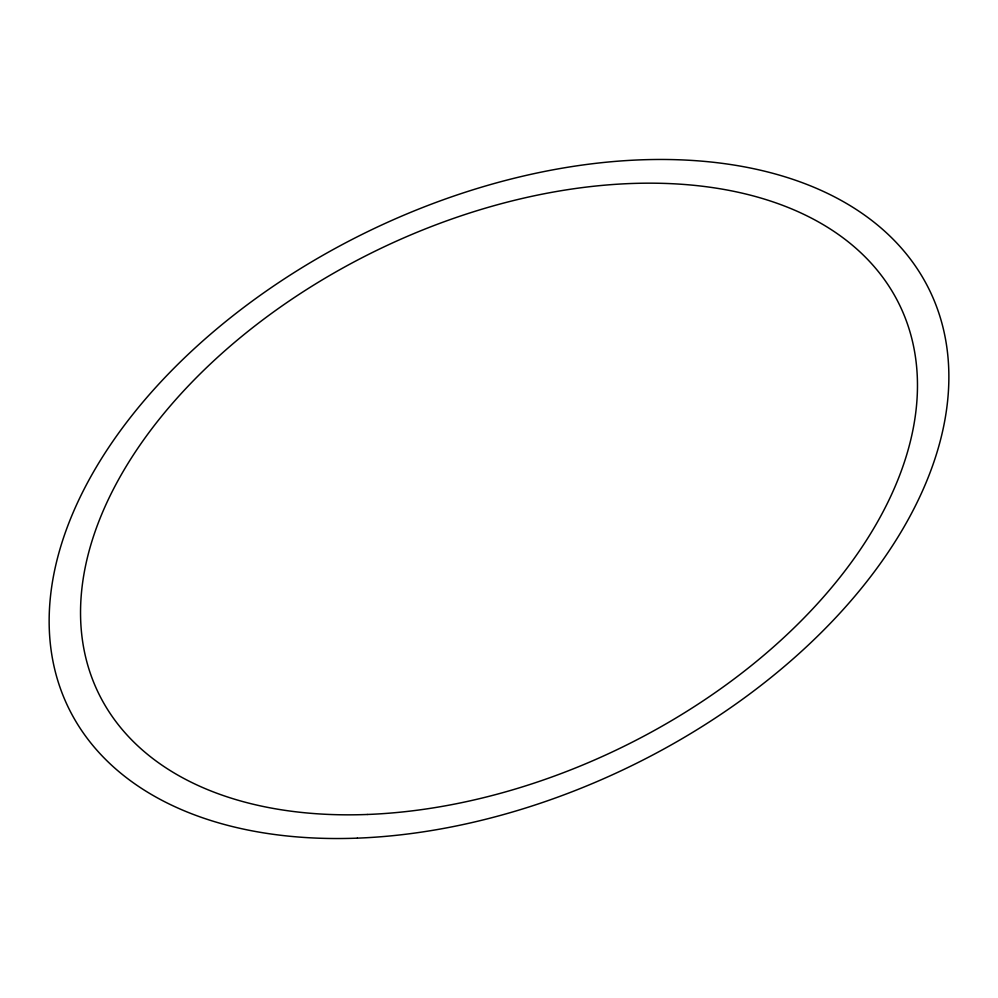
<?xml version="1.0" encoding="UTF-8"?>
<svg xmlns="http://www.w3.org/2000/svg" width="998" height="998" viewBox="0 0 998 998"><rect width="100%" height="100%" fill="white"/><g stroke="black" fill="none" stroke-linecap="round" stroke-linejoin="round"><path stroke-width="1.5" d="M357.359 838.145A478.479 297.866 -25.8 0 0 939.605 315.418A478.479 297.866 -25.8 0 0 200.037 343.437A478.479 297.866 -25.8 0 0 357.359 838.145M367.252 814.48A445.083 277.07 -25.8 0 0 908.854 328.23A445.083 277.07 -25.8 0 0 220.907 354.302A445.083 277.07 -25.8 0 0 367.252 814.48"/></g></svg>
